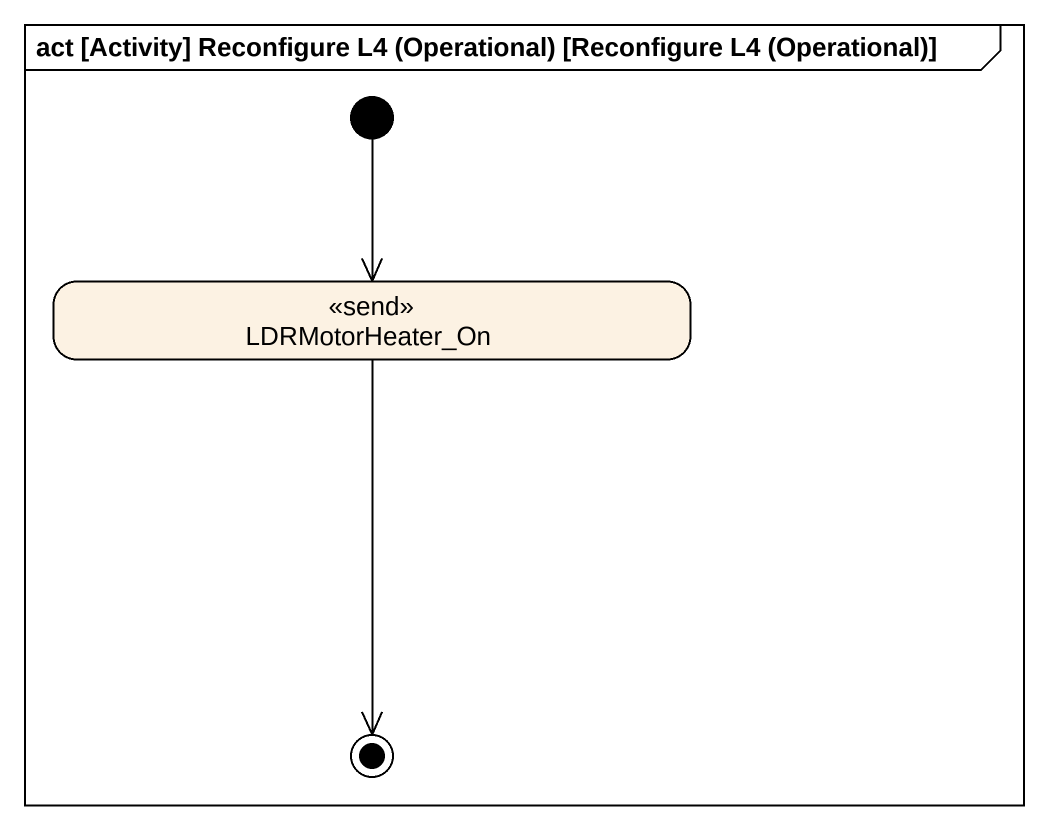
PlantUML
@startuml
mainframe act [Activity] Reconfigure L4 (Operational) [Reconfigure L4 (Operational)]
hide empty description
state LDRMotorHeater_On <<send>>
[*] --> LDRMotorHeater_On
LDRMotorHeater_On --> [*]
@enduml
